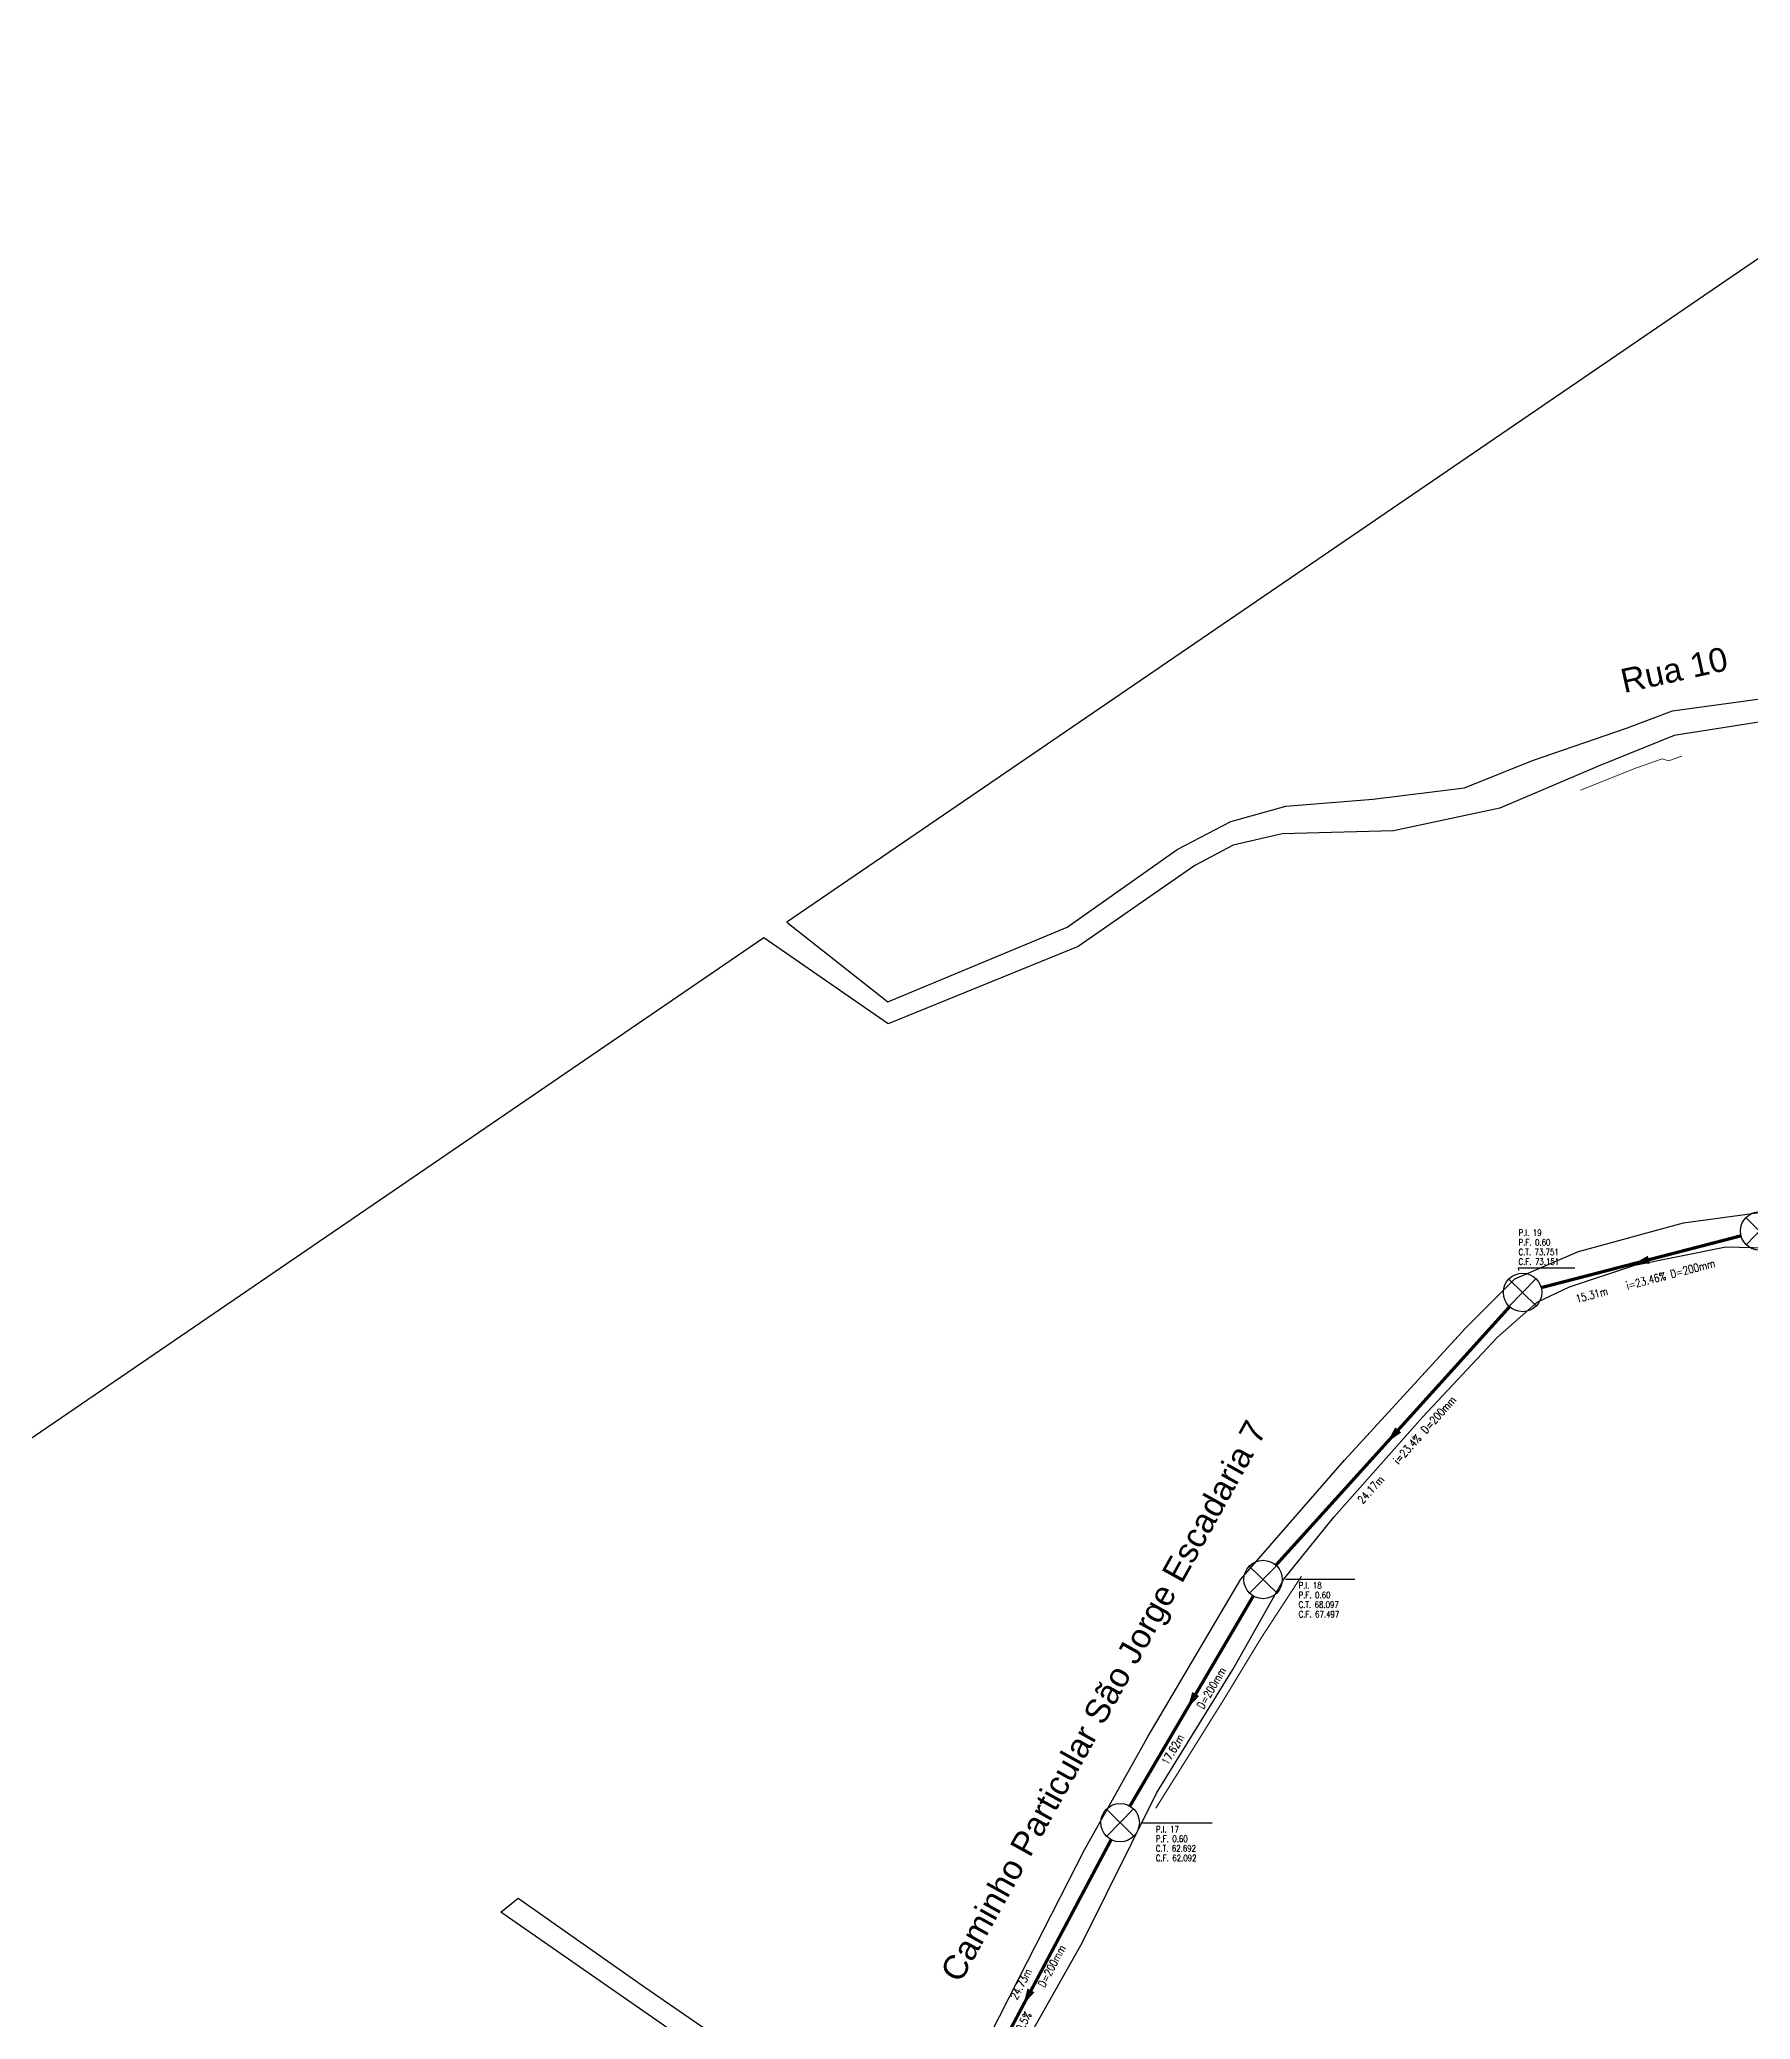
# Model space of a CAD drawing. Extents: x -289 to 361868, y -200 to 7352041.
# Drawn here: x 361453.2 to 361560.1, y 7351828.5 to 7351952.2 of the extents above; entities that cross this region are included whole.
import ezdxf
from ezdxf.enums import TextEntityAlignment as Align

# ---------------------------------------------------------------- set-up
doc = ezdxf.new("R2010")
doc.units = 0
doc.layers.add('LT-CERCA', color=2, linetype='ACAD_CERCA', lineweight=9)
for name, color, linetype in [('PONTOS-Caixas - Esgoto_U', 1, 'Continuous'), ('PS_IND_COMPRIMENTO', 7, 'Continuous'), ('PS_IND_DIAMETRO', 7, 'Continuous'), ('PS_IND_FLUXO', 3, 'Continuous'), ('PS_IND_INCLINACAO', 7, 'Continuous'), ('PS_PONTOS_IDENTIFICACAO_LIN', 7, 'Continuous'), ('PS_PONTOS_IDENTIFICACAO_TXT', 7, 'Continuous'), ('quadrasultima', 250, 'Continuous'), ('TUBO_PVC', 1, 'Continuous'), ('ZZ-Carimbo Texto', 7, 'Continuous')]:
    doc.layers.add(name, color=color, linetype=linetype)
doc.styles.add('CARIMBO', font='arial.ttf', dxfattribs={"height": 2})
doc.styles.add('ROMANS', font='ROMANS.shx', dxfattribs={"height": 2})
doc.styles.get("Standard").update_dxf_attribs({"font": 'arial.ttf'})
doc.linetypes.add('ACAD_CERCA', pattern='A,25,-8,["x",Standard,S=5,R=0,X=-0.8,Y=-3],-8', length=41)

# ---------------------------------------------------------------- blocks, each defined once
blk = doc.blocks.new('*U13', base_point=(4191.731, 1118.971))
for p, q in [((4191.559, 1119.139), (4191.902, 1118.803)), ((4191.898, 1119.143), (4191.563, 1118.8))]:
    blk.add_line(p, q)
blk.add_circle((4191.731, 1118.971), 0.24)

msp = doc.modelspace()

# ---------------------------------------------------------------- linework, layer by layer
at = {"layer": 'LT-CERCA', "color": 0}
for points, elevation in [([(361549.48, 7351905.31), (361552.99, 7351906.7), (361554.59, 7351907.26), (361554.99, 7351907.15), (361555.83, 7351907.44)], 89.46), ([(361522.97, 7351841.72), (361524.86, 7351844.73), (361527.28, 7351848.61), (361529.52, 7351852.32), (361532.06, 7351856.21)], 64.96)]:
    msp.add_lwpolyline(points, dxfattribs=dict(at, elevation=elevation))
at = {"layer": 'PS_IND_FLUXO'}
for points in [[(361553.76, 7351875.98, 0.5, 0, 0), (361552.79, 7351875.72, 0, 0, 0)], [(361538.1, 7351865.34, 0.5, 0, 0), (361537.43, 7351864.59, 0, 0, 0)], [(361525.45, 7351848.84, 0.5, 0, 0), (361524.94, 7351847.97, 0, 0, 0)], [(361515.16, 7351830.33, 0.5, 0, 0), (361514.69, 7351829.45, 0, 0, 0)]]:
    msp.add_lwpolyline(points, format="xyseb", dxfattribs=at)
at = {"layer": 'PS_PONTOS_IDENTIFICACAO_LIN', "linetype": 'Continuous'}
for points in [[(361545.64, 7351875.31), (361545.62, 7351875.46), (361549.14, 7351875.46)], [(361531.06, 7351856.02), (361531.88, 7351856.03), (361535.4, 7351856.03)], [(361522.13, 7351840.8), (361522.96, 7351840.8), (361526.48, 7351840.8)]]:
    msp.add_lwpolyline(points, dxfattribs=at)
at = {"layer": 'quadrasultima', "color": 5, "linetype": 'ByBlock', "lineweight": 30}
for points in [[(361580.64, 7351952.2), (361530.51, 7351917.96), (361499.91, 7351897.07), (361506.22, 7351892.09), (361517.43, 7351896.74), (361524.3, 7351901.6), (361527.65, 7351903.36), (361531.08, 7351904.31), (361536.51, 7351904.74), (361542.24, 7351905.46), (361546.5, 7351907.17), (361552.37, 7351909.19), (361555.23, 7351910.26), (361560.72, 7351911.02)], [(361580.64, 7351952.2), (361530.51, 7351917.96), (361499.91, 7351897.07), (361506.22, 7351892.09), (361517.43, 7351896.74), (361524.3, 7351901.6), (361527.65, 7351903.36), (361531.08, 7351904.31), (361536.51, 7351904.74), (361542.24, 7351905.46), (361546.5, 7351907.17), (361552.37, 7351909.19), (361555.23, 7351910.26), (361560.72, 7351911.02)], [(361562.21, 7351909.81), (361555.35, 7351908.73), (361550.66, 7351906.82), (361544.46, 7351904.18), (361537.81, 7351902.76), (361530.86, 7351902.58), (361527.8, 7351901.87), (361525.4, 7351900.6), (361518.1, 7351895.54), (361506.23, 7351890.72), (361498.48, 7351896.09), (361448.79, 7351862.15)], [(361562.21, 7351909.81), (361555.35, 7351908.73), (361550.66, 7351906.82), (361544.46, 7351904.18), (361537.81, 7351902.76), (361530.86, 7351902.58), (361527.8, 7351901.87), (361525.4, 7351900.6), (361518.1, 7351895.54), (361506.23, 7351890.72), (361498.48, 7351896.09), (361448.79, 7351862.15)], [(361510.7, 7351823.79), (361514.44, 7351831.15), (361518.51, 7351839.11), (361522.49, 7351846.21), (361528.26, 7351856.02), (361534.75, 7351863.45), (361542.33, 7351871.73), (361545.39, 7351874.79), (361549.37, 7351876.49), (361555.92, 7351878.27), (361560.67, 7351878.92)], [(361510.7, 7351823.79), (361514.44, 7351831.15), (361518.51, 7351839.11), (361522.49, 7351846.21), (361528.26, 7351856.02), (361534.75, 7351863.45), (361542.33, 7351871.73), (361545.39, 7351874.79), (361549.37, 7351876.49), (361555.92, 7351878.27), (361560.67, 7351878.92)], [(361514.61, 7351826.65), (361518.35, 7351833.3), (361523, 7351842.65), (361527.78, 7351850.37), (361530.95, 7351856.03), (361534.09, 7351859.89), (361539.65, 7351866.16), (361544.28, 7351871.12), (361546.78, 7351873.33), (361548.81, 7351874.29), (361552.88, 7351875.63), (361558.56, 7351876.79), (361561.12, 7351876.72)], [(361514.61, 7351826.65), (361518.35, 7351833.3), (361523, 7351842.65), (361527.78, 7351850.37), (361530.95, 7351856.03), (361534.09, 7351859.89), (361539.65, 7351866.16), (361544.28, 7351871.12), (361546.78, 7351873.33), (361548.81, 7351874.29), (361552.88, 7351875.63), (361558.56, 7351876.79), (361561.12, 7351876.72)], [(361506.25, 7351818.39), (361482.05, 7351835.21), (361483.12, 7351836.1), (361491.04, 7351830.53), (361500.61, 7351823.93)]]:
    msp.add_lwpolyline(points, dxfattribs=at)
at = {"layer": 'TUBO_PVC', "linetype": 'Continuous', "const_width": 0.2}
for points in [[(361547.03, 7351874.23), (361559.52, 7351877.47)], [(361530.46, 7351856.89), (361545.06, 7351873.04)], [(361521.34, 7351841.84), (361529.05, 7351854.97)], [(361509.69, 7351820.03), (361520.17, 7351839.75)]]:
    msp.add_lwpolyline(points, dxfattribs=at)

# ---------------------------------------------------------------- block references
at = {"layer": 'PONTOS-Caixas - Esgoto_U', "xscale": 5, "yscale": 5, "zscale": 5}
for p in [(361560.68, 7351877.77), (361545.87, 7351873.93), (361529.66, 7351856), (361520.73, 7351840.81)]:
    msp.add_blockref('*U13', p, dxfattribs=at)

# ---------------------------------------------------------------- texts
at = {"layer": 'PS_IND_COMPRIMENTO', "style": 'ROMANS', "width": 0.8}
for s, rotation, p in [('15.31m', 14.5517, (361550.19, 7351873.78)), ('24.17m', 47.8741, (361536.39, 7351861.62)), ('17.62m', 59.573, (361524.02, 7351845.38)), ('24.73m', 62.0037, (361514.54, 7351830.73))]:
    msp.add_text(s, height=0.5, rotation=rotation, dxfattribs=at).set_placement(p, align=Align.MIDDLE_CENTER)
at = {"layer": 'PS_IND_DIAMETRO', "style": 'ROMANS', "width": 0.8}
for rotation, p in [(14.5517, (361556.49, 7351875.42)), (47.8741, (361540.62, 7351866.29)), (59.573, (361526.43, 7351849.22)), (62.0037, (361516.46, 7351831.85))]:
    msp.add_text('D=200mm', height=0.5, rotation=rotation, dxfattribs=at).set_placement(p, align=Align.MIDDLE_CENTER)
at = {"layer": 'PS_IND_INCLINACAO', "style": 'ROMANS', "width": 0.8}
for s, rotation, p in [('i=23.46%', 14.5517, (361553.58, 7351874.66)), ('i=23.4%', 47.8741, (361538.67, 7351864.14)), ('i=20.5%', 62.0037, (361514.49, 7351827.97))]:
    msp.add_text(s, height=0.5, rotation=rotation, dxfattribs=at).set_placement(p, align=Align.MIDDLE_CENTER)
at = {"layer": 'PS_PONTOS_IDENTIFICACAO_TXT', "style": 'ROMANS', "width": 0.8}
for s, p in [('P.I. 19', (361545.62, 7351877.46)), ('C.T. 73.751', (361545.62, 7351876.26)), ('P.F. 0.60', (361545.62, 7351876.86)), ('C.F. 73.151', (361545.62, 7351875.66)), ('P.I. 18', (361531.88, 7351855.43)), ('C.T. 68.097', (361531.88, 7351854.23)), ('C.F. 67.497', (361531.88, 7351853.63)), ('P.F. 0.60', (361531.88, 7351854.83)), ('P.I. 17', (361522.96, 7351840.2)), ('C.T. 62.692', (361522.96, 7351839)), ('P.F. 0.60', (361522.96, 7351839.6)), ('C.F. 62.092', (361522.96, 7351838.4))]:
    msp.add_text(s, height=0.4, dxfattribs=at).set_placement(p)
at = {"layer": 'ZZ-Carimbo Texto', "style": 'CARIMBO'}
for s, rotation, p in [('Rua 10', 12.477, (361555.34, 7351912.83)), ('Rua 10', 12.477, (361555.34, 7351912.83)), ('Rua 10', 12.477, (361555.34, 7351912.83)), ('Caminho Particular São Jorge Escadaria 7', 60.9881, (361519.69, 7351848.41))]:
    msp.add_text(s, height=1.5, rotation=rotation, dxfattribs=at).set_placement(p, align=Align.MIDDLE_CENTER)

doc.saveas('drawing.dxf')
